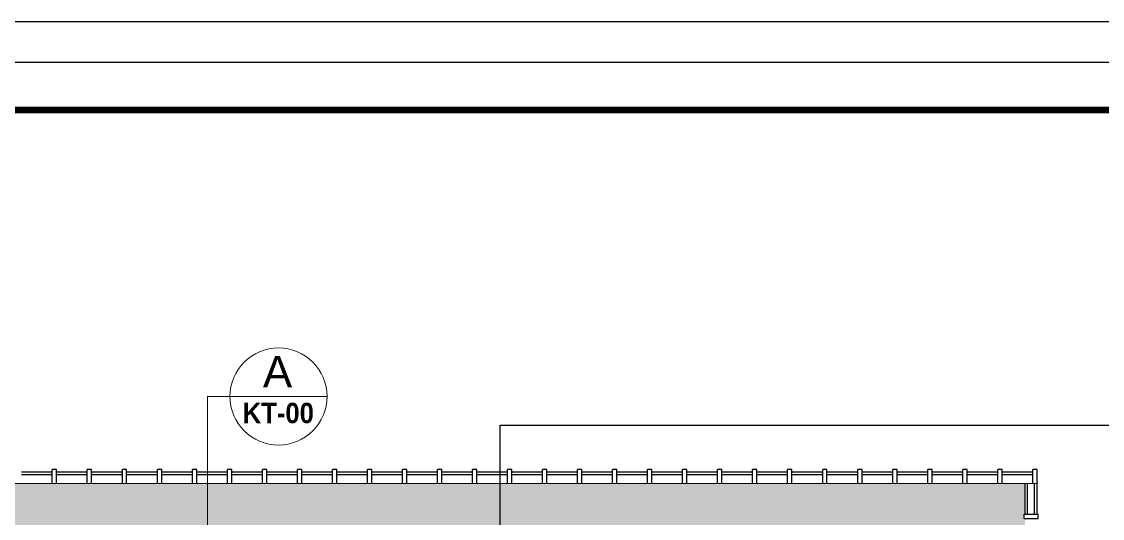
# Model space of a CAD drawing. Header units: millimetres. Extents: x -34806 to 662668, y 63228 to 99452.
# Drawn here: x 453486 to 462746, y 89197 to 93454 of the extents above; entities that cross this region are included whole.
import ezdxf
from ezdxf.enums import TextEntityAlignment as Align

# ---------------------------------------------------------------- set-up
doc = ezdxf.new("R2010")
doc.units = ezdxf.units.MM
doc.header["$LTSCALE"] = 200
doc.header["$MEASUREMENT"] = 0
doc.layers.get('0').update_dxf_attribs({"color": 95, "linetype": 'CONTINUOUS'})
doc.layers.get('DEFPOINTS').update_dxf_attribs({"linetype": 'CONTINUOUS'})
for name, color, linetype in [('DIM', 1, 'CONTINUOUS'), ('KHUNGTEN', 7, 'CONTINUOUS'), ('NOITHAT', 32, 'CONTINUOUS'), ('TEXT', 7, 'CONTINUOUS'), ('TPTA-Text', 253, 'CONTINUOUS')]:
    doc.layers.add(name, color=color, linetype=linetype)
doc.layers.add('hacth', color=251, linetype='CONTINUOUS', lineweight=13)
doc.layers.add('thay', color=7, linetype='CONTINUOUS', lineweight=18)
doc.styles.add('Aria H B iso', font='VHARIALB.ttf')
doc.styles.add('CHU HOA Day', font='VHARIAL.ttf')
doc.styles.add('RomanS', font='romans.shx', dxfattribs={"width": 0.8})
doc.dimstyles.new('DIM-A3', dxfattribs={"dimscale": 0, "dimtxt": 160, "dimasz": 110, "dimexe": 110, "dimexo": 0, "dimgap": 110, "dimtad": 1, "dimdec": 0, "dimdsep": 46, "dimtxsty": 'RomanS', "dimblk1": 'ARCHTICK', "dimblk2": 'ARCHTICK', "dimsah": 1, "dimcen": 0.09, "dimdle": 110, "dimclrd": 256, "dimclre": 256, "dimclrt": 14, "dimadec": 0, "dimazin": 0, "dimtfac": 1, "dimtdec": 0, "dimtix": 1, "dimtmove": 2, "dimatfit": 3, "dimfxl": 110, "dimtolj": 1, "dimarcsym": 0})

# ---------------------------------------------------------------- blocks, each defined once
blk = doc.blocks.new('_ArchTick')
at = {"layer": 'DIM', "color": 150}
blk.add_lwpolyline([(0.5, 0.5, 0.133, 0, 0), (0, 0, 0, 0.133, 0), (-0.5, -0.5, 0.133, 0.133, 0)], format="xyseb", dxfattribs=at)
blk = doc.blocks.new('khung')
at = {"layer": 'DEFPOINTS', "color": 8}
blk.add_lwpolyline([(0, 0), (31503.2, 0), (31503.2, 22275), (0, 22275)], close=True, dxfattribs=at)
at = {"layer": 'KHUNGTEN', "color": 4, "const_width": 54.3}
blk.add_lwpolyline([(847.8, 388.1), (31117, 388.1), (31117, 21886.9), (847.8, 21886.9)], close=True, dxfattribs=at)

msp = doc.modelspace()

# ---------------------------------------------------------------- hatches: boundary and pattern name
at = {"layer": 'NOITHAT'}
h = msp.add_hatch(dxfattribs=at)
h.set_pattern_fill('AR-RSHKE', color=256, scale=15, style=0)
h.set_pattern_definition([(0, (208662.3, -114144.68), (382.5, 180), [90, -75, 105, -45, 135, -60]), (0, (208752.3, -114137.18), (382.5, 180), [75, -285, 60, -90]), (0, (208932.3, -114155.93), (382.5, 180), [45, -465]), (90, (208662.3, -114144.68), (-127.5, 180), [172.5, -547.5]), (90, (208752.3, -114144.68), (-127.5, 180), [168.75, -551.25]), (90, (208827.3, -114144.68), (-127.5, 180), [157.5, -562.5]), (90, (208932.3, -114155.93), (-127.5, 180), [172.5, -547.5]), (90, (208977.3, -114155.93), (-127.5, 180), [172.5, -547.5]), (90, (209112.3, -114144.68), (-127.5, 180), [165, -555])])
h.paths.add_polyline_path([(462074.3, 88634.3), (462082.7, 88634.3), (462082.7, 88897.3), (462074.3, 88897.3), (462074.3, 88934.3), (462082.7, 88934.3), (462082.7, 89197.3), (462074.3, 89197.3), (462074.3, 89234.3), (462082.7, 89234.3), (462082.7, 89497.3), (451960.7, 89497.3), (451946.3, 89464.4), (452200.7, 89352.6), (452210.7, 89375.2), (452244.6, 89360.3), (452234.7, 89337.7), (452475.4, 89231.9), (452485.3, 89254.5), (452519.2, 89239.6), (452509.3, 89217), (452750, 89111.2), (452760, 89133.8), (452793.9, 89118.9), (452784, 89096.3), (453024.7, 88990.5), (453034.6, 89013.2), (453068.5, 88998.2), (453058.6, 88975.6), (453299.3, 88869.8), (453309.3, 88892.5), (453343.2, 88877.6), (453333.3, 88854.9), (453574, 88749.2), (453583.9, 88771.8), (453617.8, 88756.9), (453607.9, 88734.3), (453848.6, 88628.5), (453858.6, 88651.1), (453892.5, 88636.2), (453882.6, 88613.6), (454123.3, 88507.8), (454133.2, 88530.4), (454167.2, 88515.5), (454157.2, 88492.9), (454397.9, 88387.1), (454407.9, 88409.7), (454441.8, 88394.8), (454431.9, 88372.2), (454672.6, 88266.4), (454682.5, 88289), (454716.5, 88274.1), (454706.5, 88251.5), (454947.3, 88145.7), (454957.2, 88168.3), (454991.1, 88153.4), (454981.2, 88130.8), (455221.9, 88025), (455231.8, 88047.6), (455265.8, 88032.7), (455255.8, 88010.1), (455496.6, 87904.3), (455506.5, 87926.9), (455540.4, 87912), (455530.5, 87889.4), (455771.2, 87783.6), (455781.1, 87806.2), (455815.1, 87791.3), (455805.1, 87768.7), (456045.9, 87662.9), (456055.8, 87685.6), (456089.7, 87670.6), (456079.8, 87648), (456320.5, 87542.2), (456330.5, 87564.9), (456364.4, 87550), (456354.4, 87527.3), (456431.6, 87493.5), (456454.1, 87397.3), (462074.3, 87397.3), (462074.3, 87434.3), (462082.7, 87434.3), (462082.7, 87697.3), (462074.3, 87697.3), (462074.3, 87734.3), (462082.7, 87734.3), (462082.7, 87997.3), (462074.3, 87997.3), (462074.3, 88034.3), (462082.7, 88034.3), (462082.7, 88297.3), (462074.3, 88297.3), (462074.3, 88334.3), (462082.7, 88334.3), (462082.7, 88597.3), (462074.3, 88597.3)])

# ---------------------------------------------------------------- linework, layer by layer
msp.add_lwpolyline([(439548.2, 93454.3), (473373.7, 93454.3), (473373.7, 69332.3), (439548.2, 69332.3)], close=True)
for p, q in [((453749.1, 89592.9), (453486.1, 89592.9)), ((453749.1, 89571), (453486.1, 89571)), ((453786.1, 89617.6), (453749.1, 89617.6)), ((453786.1, 89497.3), (453786.1, 89617.6)), ((454049.1, 89592.9), (453786.1, 89592.9)), ((454049.1, 89571), (453786.1, 89571)), ((454086.1, 89617.6), (454049.1, 89617.6)), ((454086.1, 89497.3), (454086.1, 89617.6)), ((454349.1, 89592.9), (454086.1, 89592.9)), ((454349.1, 89571), (454086.1, 89571)), ((454386.1, 89617.6), (454349.1, 89617.6)), ((454386.1, 89497.3), (454386.1, 89617.6)), ((454649.1, 89592.9), (454386.1, 89592.9)), ((454649.1, 89571), (454386.1, 89571)), ((454686.1, 89617.6), (454649.1, 89617.6)), ((454686.1, 89497.3), (454686.1, 89617.6)), ((454949.1, 89592.9), (454686.1, 89592.9)), ((454949.1, 89571), (454686.1, 89571)), ((454986.1, 89617.6), (454949.1, 89617.6)), ((454986.1, 89497.3), (454986.1, 89617.6)), ((455249.1, 89592.9), (454986.1, 89592.9)), ((455249.1, 89571), (454986.1, 89571)), ((455286.1, 89617.6), (455249.1, 89617.6)), ((455286.1, 89497.3), (455286.1, 89617.6)), ((455549.1, 89592.9), (455286.1, 89592.9)), ((455549.1, 89571), (455286.1, 89571)), ((455586.1, 89617.6), (455549.1, 89617.6)), ((455586.1, 89497.3), (455586.1, 89617.6)), ((455849.1, 89592.9), (455586.1, 89592.9)), ((455849.1, 89571), (455586.1, 89571)), ((455886.1, 89617.6), (455849.1, 89617.6)), ((455886.1, 89497.3), (455886.1, 89617.6)), ((456149.1, 89592.9), (455886.1, 89592.9)), ((456149.1, 89571), (455886.1, 89571)), ((456186.1, 89617.6), (456149.1, 89617.6)), ((456186.1, 89497.3), (456186.1, 89617.6)), ((456449.1, 89592.9), (456186.1, 89592.9)), ((456449.1, 89571), (456186.1, 89571)), ((456486.1, 89617.6), (456449.1, 89617.6)), ((456486.1, 89497.3), (456486.1, 89617.6)), ((456749.1, 89592.9), (456486.1, 89592.9)), ((456749.1, 89571), (456486.1, 89571)), ((456786.1, 89617.6), (456749.1, 89617.6)), ((456786.1, 89497.3), (456786.1, 89617.6)), ((457049.1, 89592.9), (456786.1, 89592.9)), ((457049.1, 89571), (456786.1, 89571)), ((457086.1, 89617.6), (457049.1, 89617.6)), ((457086.1, 89497.3), (457086.1, 89617.6)), ((457349.1, 89592.9), (457086.1, 89592.9)), ((457349.1, 89571), (457086.1, 89571)), ((457386.1, 89617.6), (457349.1, 89617.6)), ((457386.1, 89497.3), (457386.1, 89617.6)), ((457649.1, 89592.9), (457386.1, 89592.9)), ((457649.1, 89571), (457386.1, 89571)), ((457686.1, 89617.6), (457649.1, 89617.6)), ((457686.1, 89497.3), (457686.1, 89617.6)), ((457949.1, 89592.9), (457686.1, 89592.9)), ((457949.1, 89571), (457686.1, 89571)), ((457986.1, 89617.6), (457949.1, 89617.6)), ((457986.1, 89497.3), (457986.1, 89617.6)), ((458249.1, 89592.9), (457986.1, 89592.9)), ((458249.1, 89571), (457986.1, 89571)), ((458286.1, 89617.6), (458249.1, 89617.6)), ((458286.1, 89497.3), (458286.1, 89617.6)), ((458549.1, 89592.9), (458286.1, 89592.9)), ((458549.1, 89571), (458286.1, 89571)), ((458586.1, 89617.6), (458549.1, 89617.6)), ((458586.1, 89497.3), (458586.1, 89617.6)), ((458849.1, 89592.9), (458586.1, 89592.9)), ((458849.1, 89571), (458586.1, 89571)), ((458886.1, 89617.6), (458849.1, 89617.6)), ((458886.1, 89497.3), (458886.1, 89617.6)), ((459149.1, 89592.9), (458886.1, 89592.9)), ((459149.1, 89571), (458886.1, 89571)), ((459186.1, 89617.6), (459149.1, 89617.6)), ((459186.1, 89497.3), (459186.1, 89617.6)), ((459449.1, 89592.9), (459186.1, 89592.9)), ((459449.1, 89571), (459186.1, 89571)), ((459486.1, 89617.6), (459449.1, 89617.6)), ((459486.1, 89497.3), (459486.1, 89617.6)), ((459749.1, 89592.9), (459486.1, 89592.9)), ((459749.1, 89571), (459486.1, 89571)), ((459786.1, 89617.6), (459749.1, 89617.6)), ((459786.1, 89497.3), (459786.1, 89617.6)), ((460049.1, 89592.9), (459786.1, 89592.9)), ((460049.1, 89571), (459786.1, 89571)), ((460086.1, 89617.6), (460049.1, 89617.6)), ((460086.1, 89497.3), (460086.1, 89617.6)), ((460349.1, 89592.9), (460086.1, 89592.9)), ((460349.1, 89571), (460086.1, 89571)), ((460386.1, 89617.6), (460349.1, 89617.6)), ((460386.1, 89497.3), (460386.1, 89617.6)), ((460649.1, 89592.9), (460386.1, 89592.9)), ((460649.1, 89571), (460386.1, 89571)), ((460686.1, 89617.6), (460649.1, 89617.6)), ((460686.1, 89497.3), (460686.1, 89617.6)), ((460949.1, 89592.9), (460686.1, 89592.9)), ((460949.1, 89571), (460686.1, 89571)), ((460986.1, 89617.6), (460949.1, 89617.6)), ((460986.1, 89497.3), (460986.1, 89617.6)), ((461249.1, 89592.9), (460986.1, 89592.9)), ((461249.1, 89571), (460986.1, 89571)), ((461286.1, 89617.6), (461249.1, 89617.6)), ((461286.1, 89497.3), (461286.1, 89617.6)), ((461549.1, 89592.9), (461286.1, 89592.9)), ((461549.1, 89571), (461286.1, 89571)), ((461586.1, 89617.6), (461549.1, 89617.6)), ((461586.1, 89497.3), (461586.1, 89617.6)), ((461849.1, 89592.9), (461586.1, 89592.9)), ((461849.1, 89571), (461586.1, 89571)), ((461886.1, 89617.6), (461849.1, 89617.6)), ((461886.1, 89497.3), (461886.1, 89617.6)), ((462149.1, 89592.9), (461886.1, 89592.9)), ((462149.1, 89571), (461886.1, 89571)), ((462186.1, 89617.6), (462149.1, 89617.6)), ((462186.1, 89497.3), (462186.1, 89617.6)), ((462082.7, 89234.3), (462082.7, 89497.3)), ((462104.6, 89234.3), (462104.6, 89497.3)), ((462164.2, 89234.3), (462164.2, 89497.3)), ((462186.1, 89234.3), (462186.1, 89497.3)), ((462074.3, 89197.3), (462074.3, 89234.3)), ((462074.3, 89197.3), (462194.6, 89197.3)), ((462194.6, 89197.3), (462194.6, 89234.3))]:
    msp.add_line(p, q, dxfattribs=at)
for points in [[(453749.1, 89497.3), (453749.1, 89617.6)], [(454049.1, 89497.3), (454049.1, 89617.6)], [(454349.1, 89497.3), (454349.1, 89617.6)], [(454649.1, 89497.3), (454649.1, 89617.6)], [(454949.1, 89497.3), (454949.1, 89617.6)], [(455249.1, 89497.3), (455249.1, 89617.6)], [(455549.1, 89497.3), (455549.1, 89617.6)], [(455849.1, 89497.3), (455849.1, 89617.6)], [(456149.1, 89497.3), (456149.1, 89617.6)], [(456449.1, 89497.3), (456449.1, 89617.6)], [(456749.1, 89497.3), (456749.1, 89617.6)], [(457049.1, 89497.3), (457049.1, 89617.6)], [(457349.1, 89497.3), (457349.1, 89617.6)], [(457649.1, 89497.3), (457649.1, 89617.6)], [(457949.1, 89497.3), (457949.1, 89617.6)], [(458249.1, 89497.3), (458249.1, 89617.6)], [(458549.1, 89497.3), (458549.1, 89617.6)], [(458849.1, 89497.3), (458849.1, 89617.6)], [(459149.1, 89497.3), (459149.1, 89617.6)], [(459449.1, 89497.3), (459449.1, 89617.6)], [(459749.1, 89497.3), (459749.1, 89617.6)], [(460049.1, 89497.3), (460049.1, 89617.6)], [(460349.1, 89497.3), (460349.1, 89617.6)], [(460649.1, 89497.3), (460649.1, 89617.6)], [(460949.1, 89497.3), (460949.1, 89617.6)], [(461249.1, 89497.3), (461249.1, 89617.6)], [(461549.1, 89497.3), (461549.1, 89617.6)], [(461849.1, 89497.3), (461849.1, 89617.6)], [(462149.1, 89497.3), (462149.1, 89617.6)], [(462074.3, 89234.3), (462194.6, 89234.3)]]:
    msp.add_lwpolyline(points, dxfattribs=at)
at = {"layer": 'thay'}
for p, q in [((456103, 90241.6), (455271.4, 90241.6)), ((451634.1, 89497.3), (462186.1, 89497.3))]:
    msp.add_line(p, q, dxfattribs=at)
msp.add_lwpolyline([(455079.4, 88509.8), (455079.4, 90241.6), (456103, 90241.6)], dxfattribs=at)
msp.add_circle((455687.2, 90241.6), 415.8, dxfattribs=at)

# ---------------------------------------------------------------- block references
at = {"layer": 'hacth', "xscale": 1.051495878993592, "yscale": 1.051495932799298, "zscale": 1.051495938646239}
msp.add_blockref('khung', (440015.2, 69682.3), dxfattribs=at)

# ---------------------------------------------------------------- texts
at = {"layer": 'TEXT', "style": 'CHU HOA Day', "text_generation_flag": 4}
msp.add_attdef('A', text='a', height=270, rotation=180, dxfattribs=at).set_placement((455679.1, 90319.1), align=Align.CENTER)
at = {"layer": 'TEXT', "linetype": 'Continuous', "style": 'Aria H B iso', "width": 0.9}
msp.add_attdef('KT-00', text='kt-00', height=174.63, dxfattribs=at).set_placement((455685.2, 90013), align=Align.CENTER)

# ---------------------------------------------------------------- leaders
at = {"layer": 'TPTA-Text'}
msp.add_leader([(457587.1, 88589.1), (457587.1, 89994.8), (467085, 89994.8)], dimstyle='DIM-A3', override={"dimscale": 1, "dimtad": 0}, dxfattribs=at)

doc.saveas('drawing.dxf')
